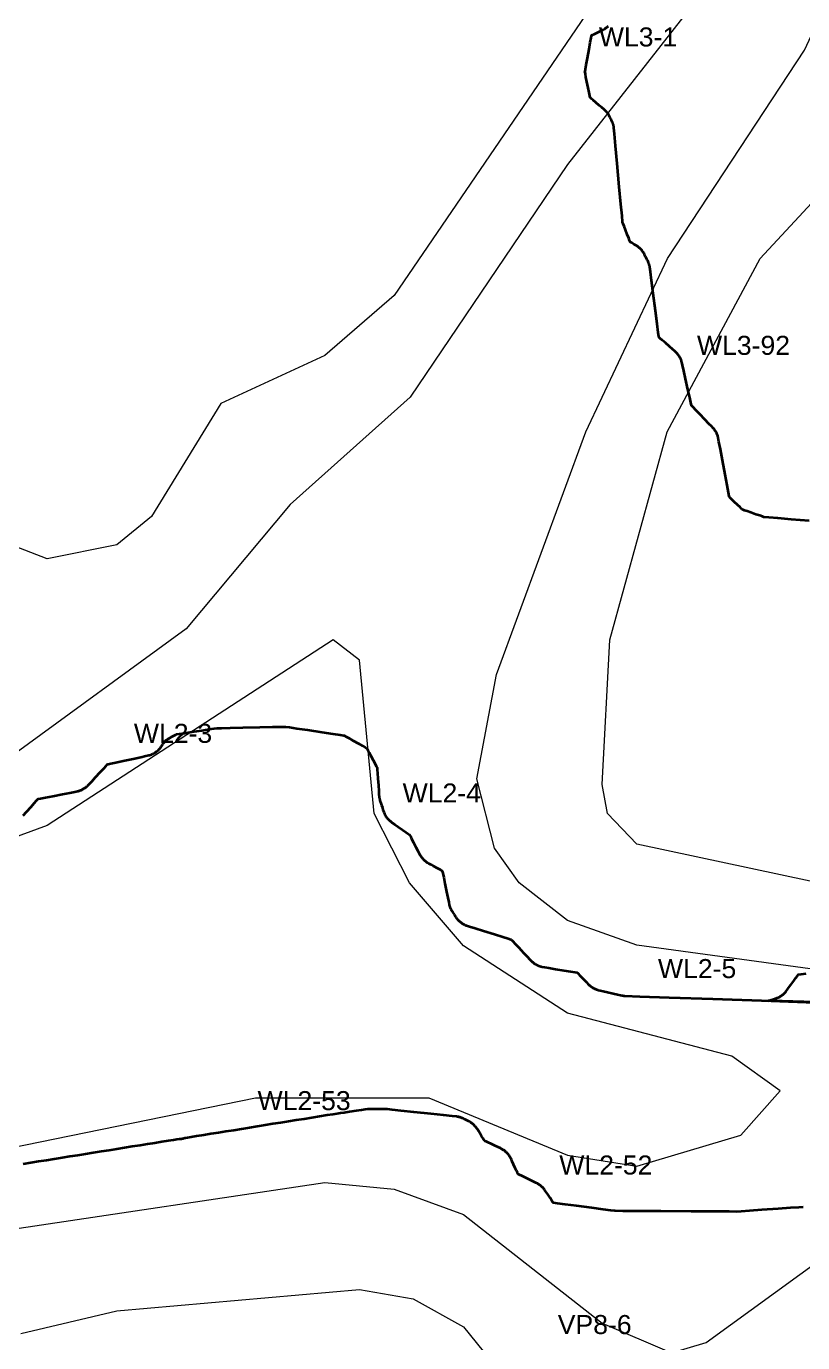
# Model space of a CAD drawing. Extents: x 6810325 to 6812275, y 1878569 to 1880689.
# Drawn here: x 6810898.1 to 6810971.6, y 1879160.1 to 1879284.6 of the extents above; entities that cross this region are included whole.
import ezdxf
from ezdxf.enums import TextEntityAlignment as Align

# ---------------------------------------------------------------- set-up
doc = ezdxf.new("R2010")
doc.units = 21
doc.header["$LTSCALE"] = 10
doc.header["$MEASUREMENT"] = 0
for name, color, linetype, lineweight in [('TOPO-CONTOUR-MINOR', 36, 'CONTINUOUS', 13), ('WETL-FLAG', 2, 'CONTINUOUS', 13), ('WETL-FLAG-ID', 8, 'CONTINUOUS', 13), ('WETL-WETLAND-SWALE', 82, 'CONTINUOUS', 35)]:
    doc.layers.add(name, color=color, linetype=linetype, lineweight=lineweight)
doc.styles.add('LABEL', font='arial.ttf')

msp = doc.modelspace()

# ---------------------------------------------------------------- linework, layer by layer
at = {"layer": 'TOPO-CONTOUR-MINOR'}
for points, elevation in [([(6811168.58, 1879190.47), (6811126.49, 1879198.19), (6811096.97, 1879200.76), (6811083.84, 1879200.47), (6811070.72, 1879202.59), (6811054.31, 1879199.72), (6811047.75, 1879199.94), (6811024.79, 1879209.35), (6811018.23, 1879207.99), (6811011.66, 1879203.16), (6811005.1, 1879200.2), (6810998.54, 1879201.21), (6810988.7, 1879207.57), (6810972.29, 1879203.76), (6810955.89, 1879207.25), (6810953.11, 1879210.16), (6810952.61, 1879212.89), (6810953.32, 1879226.56), (6810958.76, 1879246.25), (6810967.54, 1879262.65), (6810979.76, 1879275.78), (6810999.87, 1879315.15)], 193), ([(6810959.17, 1879297.62), (6810932.92, 1879259.15), (6810926.36, 1879253.48), (6810916.52, 1879248.93), (6810909.96, 1879238.24), (6810906.68, 1879235.56), (6810900.12, 1879234.24), (6810894.46, 1879236.41)], 193), ([(6810965.73, 1879292.47), (6810949.33, 1879271.53), (6810934.44, 1879249.53), (6810923.08, 1879239.38), (6810913.24, 1879227.61), (6810896.83, 1879215.64)], 192), ([(6811058.65, 1879187.19), (6811028.07, 1879196.57), (6811021.51, 1879196.67), (6811008.38, 1879192.74), (6811001.82, 1879192.19), (6810985.42, 1879195.11), (6810972.29, 1879195.45), (6810955.89, 1879197.69), (6810949.33, 1879200.03), (6810944.75, 1879203.6), (6810942.41, 1879206.88), (6810940.74, 1879213.44), (6810942.6, 1879223.28), (6810951.05, 1879246.25), (6810958.79, 1879262.65), (6810971.74, 1879282.34), (6810975.57, 1879290.56)], 192), ([(6810893.55, 1879177.88), (6810919.8, 1879183.25), (6810936.2, 1879183.27), (6810949.33, 1879177.83), (6810955.89, 1879176.79), (6810965.73, 1879179.73), (6810969.44, 1879183.91), (6810964.87, 1879187.19), (6810949.33, 1879191.25), (6810939.49, 1879197.64), (6810934.37, 1879203.6), (6810931.03, 1879210.16), (6810929.64, 1879224.66), (6810927.15, 1879226.56), (6810900.12, 1879209.01), (6810893.55, 1879206.63)], 191), ([(6810896.83, 1879170.84), (6810926.36, 1879175.24), (6810932.92, 1879174.63), (6810939.49, 1879172.23), (6810952.61, 1879161.95), (6810959.17, 1879159.12), (6810962.45, 1879160.12), (6810975.57, 1879169.63), (6810985.42, 1879173.79), (6811021.51, 1879181.8), (6811048.15, 1879183.91)], 192), ([(6810897.61, 1879160.95), (6810906.68, 1879163.1), (6810929.64, 1879165.12), (6810934.73, 1879164.23), (6810939.49, 1879161.59), (6810945.33, 1879154.38), (6810952.61, 1879134.84), (6810955.89, 1879131.26), (6810959.17, 1879132.32), (6810968.64, 1879151.1), (6810973.48, 1879157.67), (6810978.86, 1879162.28), (6810988.7, 1879166.6), (6811021.51, 1879172.95), (6811047.75, 1879174.15), (6811064.16, 1879173.41), (6811083.84, 1879171.41), (6811103.53, 1879166.81), (6811126.49, 1879163.99), (6811139.62, 1879164.02), (6811159.3, 1879167.04)], 193)]:
    msp.add_lwpolyline(points, dxfattribs=dict(at, elevation=elevation))
at = {"layer": 'WETL-FLAG'}
for p in [(6810951.09, 1879280.96), (6810960.37, 1879251.79), (6810907.11, 1879215.09), (6810932.53, 1879209.45), (6810956.68, 1879192.84), (6810918.81, 1879180.35), (6810947.35, 1879174.26)]:
    msp.add_point(p, dxfattribs=at)
at = {"layer": 'WETL-WETLAND-SWALE'}
for points in [[(6810972.18, 1879237.83), (6810970.49, 1879237.97), (6810969.22, 1879238.07), (6810968.37, 1879238.15), (6810967.94, 1879238.18), (6810967.93, 1879238.18), (6810967.92, 1879238.18), (6810967.91, 1879238.19), (6810967.9, 1879238.19), (6810967.89, 1879238.19), (6810967.76, 1879238.24), (6810967.51, 1879238.32), (6810967.15, 1879238.44), (6810966.67, 1879238.61), (6810966.31, 1879238.73), (6810966.06, 1879238.82), (6810965.93, 1879238.86), (6810965.92, 1879238.87), (6810965.91, 1879238.87), (6810965.9, 1879238.88), (6810965.89, 1879238.89), (6810965.88, 1879238.9), (6810965.79, 1879238.98), (6810965.64, 1879239.13), (6810965.41, 1879239.35), (6810965.1, 1879239.64), (6810964.87, 1879239.86), (6810964.72, 1879240.01), (6810964.63, 1879240.09), (6810964.62, 1879240.1), (6810964.62, 1879240.11), (6810964.61, 1879240.12), (6810964.61, 1879240.14), (6810964.6, 1879240.15), (6810964.54, 1879240.5), (6810964.41, 1879241.19), (6810964.22, 1879242.21), (6810963.97, 1879243.57), (6810963.78, 1879244.6), (6810963.65, 1879245.31), (6810963.58, 1879245.68), (6810963.57, 1879245.73), (6810963.55, 1879245.78), (6810963.54, 1879245.83), (6810963.53, 1879245.87), (6810963.51, 1879245.92), (6810963.49, 1879245.96), (6810963.48, 1879246.01), (6810963.46, 1879246.05), (6810963.44, 1879246.1), (6810963.42, 1879246.14), (6810963.39, 1879246.19), (6810963.37, 1879246.23), (6810963.35, 1879246.27), (6810963.32, 1879246.31), (6810963.29, 1879246.35), (6810963.27, 1879246.39), (6810963.24, 1879246.43), (6810963.21, 1879246.47), (6810963.18, 1879246.51), (6810963.15, 1879246.55), (6810963.11, 1879246.59), (6810962.97, 1879246.74), (6810962.7, 1879247.02), (6810962.32, 1879247.41), (6810961.83, 1879247.92), (6810961.45, 1879248.31), (6810961.2, 1879248.57), (6810961.07, 1879248.71), (6810961.06, 1879248.71), (6810961.06, 1879248.72), (6810961.05, 1879248.73), (6810961.05, 1879248.74), (6810961.04, 1879248.75), (6810960.99, 1879249.01), (6810960.88, 1879249.51), (6810960.71, 1879250.26), (6810960.49, 1879251.26), (6810960.32, 1879252.02), (6810960.2, 1879252.54), (6810960.14, 1879252.83), (6810960.12, 1879252.88), (6810960.11, 1879252.93), (6810960.09, 1879252.98), (6810960.07, 1879253.03), (6810960.06, 1879253.07), (6810960.04, 1879253.12), (6810960.01, 1879253.17), (6810959.99, 1879253.22), (6810959.97, 1879253.26), (6810959.94, 1879253.31), (6810959.91, 1879253.35), (6810959.89, 1879253.4), (6810959.86, 1879253.44), (6810959.83, 1879253.49), (6810959.8, 1879253.53), (6810959.76, 1879253.57), (6810959.73, 1879253.61), (6810959.7, 1879253.65), (6810959.66, 1879253.69), (6810959.62, 1879253.72), (6810959.59, 1879253.76), (6810959.46, 1879253.87), (6810959.25, 1879254.06), (6810958.96, 1879254.32), (6810958.58, 1879254.66), (6810958.29, 1879254.91), (6810958.09, 1879255.09), (6810957.99, 1879255.18), (6810957.98, 1879255.19), (6810957.98, 1879255.2), (6810957.97, 1879255.21), (6810957.97, 1879255.22), (6810957.96, 1879255.23), (6810957.91, 1879255.65), (6810957.8, 1879256.47), (6810957.65, 1879257.69), (6810957.44, 1879259.32), (6810957.28, 1879260.55), (6810957.17, 1879261.38), (6810957.11, 1879261.82), (6810957.1, 1879261.87), (6810957.1, 1879261.91), (6810957.09, 1879261.95), (6810957.08, 1879261.99), (6810957.06, 1879262.03), (6810957.05, 1879262.07), (6810957.04, 1879262.12), (6810957.03, 1879262.16), (6810957.01, 1879262.2), (6810957, 1879262.24), (6810956.98, 1879262.28), (6810956.96, 1879262.32), (6810956.95, 1879262.36), (6810956.91, 1879262.43), (6810956.86, 1879262.52), (6810956.8, 1879262.65), (6810956.71, 1879262.81), (6810956.65, 1879262.94), (6810956.59, 1879263.04), (6810956.56, 1879263.11), (6810956.53, 1879263.15), (6810956.51, 1879263.2), (6810956.48, 1879263.23), (6810956.46, 1879263.27), (6810956.43, 1879263.31), (6810956.4, 1879263.35), (6810956.37, 1879263.39), (6810956.34, 1879263.42), (6810956.31, 1879263.46), (6810956.28, 1879263.49), (6810956.25, 1879263.53), (6810956.22, 1879263.56), (6810956.18, 1879263.6), (6810956.15, 1879263.63), (6810956.11, 1879263.66), (6810956.08, 1879263.69), (6810956.04, 1879263.72), (6810956, 1879263.75), (6810955.96, 1879263.77), (6810955.92, 1879263.8), (6810955.88, 1879263.83), (6810955.82, 1879263.87), (6810955.74, 1879263.92), (6810955.63, 1879263.98), (6810955.5, 1879264.06), (6810955.4, 1879264.12), (6810955.33, 1879264.16), (6810955.29, 1879264.18), (6810955.28, 1879264.19), (6810955.27, 1879264.2), (6810955.26, 1879264.2), (6810955.26, 1879264.21), (6810955.25, 1879264.22), (6810955.2, 1879264.35), (6810955.11, 1879264.58), (6810954.98, 1879264.91), (6810954.81, 1879265.36), (6810954.68, 1879265.7), (6810954.59, 1879265.93), (6810954.54, 1879266.05), (6810954.54, 1879266.07), (6810954.53, 1879266.08), (6810954.53, 1879266.09), (6810954.53, 1879266.1), (6810954.53, 1879266.11), (6810954.48, 1879266.67), (6810954.37, 1879267.78), (6810954.22, 1879269.43), (6810954.02, 1879271.64), (6810953.87, 1879273.3), (6810953.76, 1879274.43), (6810953.71, 1879275.01), (6810953.7, 1879275.06), (6810953.69, 1879275.1), (6810953.69, 1879275.15), (6810953.68, 1879275.19), (6810953.67, 1879275.24), (6810953.66, 1879275.28), (6810953.64, 1879275.33), (6810953.63, 1879275.37), (6810953.62, 1879275.41), (6810953.6, 1879275.46), (6810953.58, 1879275.5), (6810953.57, 1879275.54), (6810953.55, 1879275.58), (6810953.52, 1879275.64), (6810953.49, 1879275.71), (6810953.44, 1879275.81), (6810953.39, 1879275.91), (6810953.34, 1879276), (6810953.3, 1879276.08), (6810953.27, 1879276.14), (6810953.25, 1879276.19), (6810953.22, 1879276.23), (6810953.19, 1879276.27), (6810953.17, 1879276.32), (6810953.14, 1879276.36), (6810953.11, 1879276.4), (6810953.07, 1879276.44), (6810953.04, 1879276.48), (6810953.01, 1879276.52), (6810952.97, 1879276.56), (6810952.94, 1879276.59), (6810952.9, 1879276.63), (6810952.86, 1879276.66), (6810952.76, 1879276.76), (6810952.57, 1879276.92), (6810952.32, 1879277.13), (6810952, 1879277.41), (6810951.75, 1879277.62), (6810951.58, 1879277.76), (6810951.49, 1879277.83), (6810951.49, 1879277.84), (6810951.48, 1879277.85), (6810951.47, 1879277.86), (6810951.47, 1879277.87), (6810951.47, 1879277.88), (6810951.43, 1879278.03), (6810951.37, 1879278.33), (6810951.28, 1879278.78), (6810951.16, 1879279.36), (6810951.07, 1879279.8), (6810951.01, 1879280.1), (6810950.98, 1879280.26), (6810950.97, 1879280.27), (6810950.97, 1879280.28), (6810950.97, 1879280.29), (6810950.97, 1879280.3), (6810950.98, 1879280.32), (6810951.02, 1879280.54), (6810951.09, 1879280.96), (6810951.21, 1879281.6), (6810951.36, 1879282.44), (6810951.48, 1879283.08), (6810951.55, 1879283.51), (6810951.59, 1879283.73), (6810951.6, 1879283.74), (6810951.6, 1879283.75), (6810951.61, 1879283.76), (6810951.62, 1879283.76), (6810951.63, 1879283.77), (6810951.7, 1879283.8), (6810951.83, 1879283.87), (6810952.02, 1879283.96), (6810952.28, 1879284.08), (6810952.48, 1879284.18), (6810952.63, 1879284.25), (6810952.73, 1879284.3), (6810952.77, 1879284.32), (6810952.81, 1879284.35), (6810952.85, 1879284.37), (6810952.89, 1879284.4), (6810952.93, 1879284.42), (6810952.97, 1879284.45), (6810953.01, 1879284.48), (6810953.04, 1879284.51), (6810953.08, 1879284.54), (6810953.12, 1879284.57), (6810953.15, 1879284.6), (6810953.19, 1879284.63)], [(6810897.85, 1879209.96), (6810898.16, 1879210.32), (6810898.58, 1879210.78), (6810898.89, 1879211.13), (6810899.1, 1879211.37), (6810899.21, 1879211.49), (6810899.21, 1879211.5), (6810899.22, 1879211.51), (6810899.23, 1879211.51), (6810899.24, 1879211.52), (6810899.25, 1879211.52), (6810899.49, 1879211.56), (6810899.95, 1879211.66), (6810900.64, 1879211.79), (6810901.55, 1879211.97), (6810902.24, 1879212.11), (6810902.72, 1879212.2), (6810902.99, 1879212.26), (6810903.04, 1879212.27), (6810903.09, 1879212.29), (6810903.14, 1879212.3), (6810903.19, 1879212.32), (6810903.24, 1879212.34), (6810903.29, 1879212.35), (6810903.33, 1879212.37), (6810903.38, 1879212.4), (6810903.43, 1879212.42), (6810903.47, 1879212.44), (6810903.52, 1879212.47), (6810903.57, 1879212.5), (6810903.61, 1879212.52), (6810903.65, 1879212.55), (6810903.7, 1879212.58), (6810903.74, 1879212.61), (6810903.78, 1879212.64), (6810903.82, 1879212.68), (6810903.86, 1879212.71), (6810903.9, 1879212.75), (6810903.93, 1879212.78), (6810904.08, 1879212.93), (6810904.32, 1879213.19), (6810904.67, 1879213.57), (6810905.12, 1879214.05), (6810905.47, 1879214.42), (6810905.7, 1879214.67), (6810905.82, 1879214.8), (6810905.83, 1879214.81), (6810905.84, 1879214.81), (6810905.85, 1879214.82), (6810905.86, 1879214.82), (6810905.87, 1879214.83), (6810906.12, 1879214.88), (6810906.59, 1879214.98), (6810907.3, 1879215.13), (6810908.24, 1879215.33), (6810908.96, 1879215.48), (6810909.45, 1879215.59), (6810909.72, 1879215.65), (6810909.76, 1879215.66), (6810909.81, 1879215.68), (6810909.86, 1879215.69), (6810909.9, 1879215.71), (6810909.95, 1879215.72), (6810909.99, 1879215.74), (6810910.03, 1879215.76), (6810910.08, 1879215.78), (6810910.12, 1879215.8), (6810910.16, 1879215.82), (6810910.21, 1879215.84), (6810910.25, 1879215.87), (6810910.29, 1879215.89), (6810910.33, 1879215.92), (6810910.37, 1879215.94), (6810910.41, 1879215.97), (6810910.45, 1879216), (6810910.48, 1879216.03), (6810910.52, 1879216.06), (6810910.56, 1879216.09), (6810910.59, 1879216.12), (6810910.63, 1879216.16), (6810910.66, 1879216.19), (6810910.69, 1879216.23), (6810910.73, 1879216.26), (6810910.76, 1879216.3), (6810910.79, 1879216.33), (6810910.82, 1879216.37), (6810910.85, 1879216.41), (6810910.89, 1879216.47), (6810910.95, 1879216.56), (6810911.03, 1879216.67), (6810911.12, 1879216.8), (6810911.19, 1879216.91), (6810911.24, 1879216.98), (6810911.26, 1879217.02), (6810911.27, 1879217.03), (6810911.28, 1879217.04), (6810911.29, 1879217.05), (6810911.3, 1879217.05), (6810911.31, 1879217.06), (6810911.37, 1879217.1), (6810911.5, 1879217.17), (6810911.69, 1879217.28), (6810911.94, 1879217.42), (6810912.13, 1879217.53), (6810912.25, 1879217.6), (6810912.32, 1879217.64), (6810912.33, 1879217.65), (6810912.35, 1879217.65), (6810912.36, 1879217.65), (6810912.37, 1879217.66), (6810912.38, 1879217.66), (6810912.62, 1879217.69), (6810913.09, 1879217.76), (6810913.79, 1879217.87), (6810914.72, 1879218), (6810915.42, 1879218.11), (6810915.9, 1879218.18), (6810916.15, 1879218.21), (6810916.19, 1879218.22), (6810916.61, 1879218.23), (6810917.42, 1879218.25), (6810918.62, 1879218.27), (6810920.22, 1879218.31), (6810921.41, 1879218.33), (6810922.22, 1879218.35), (6810922.62, 1879218.36), (6810922.63, 1879218.36), (6810922.64, 1879218.36), (6810922.65, 1879218.36), (6810922.66, 1879218.36), (6810922.68, 1879218.36), (6810923.02, 1879218.3), (6810923.71, 1879218.2), (6810924.74, 1879218.05), (6810926.1, 1879217.85), (6810927.12, 1879217.69), (6810927.81, 1879217.59), (6810928.16, 1879217.54), (6810928.17, 1879217.53), (6810928.18, 1879217.53), (6810928.19, 1879217.53), (6810928.2, 1879217.52), (6810928.21, 1879217.52), (6810928.35, 1879217.44), (6810928.62, 1879217.29), (6810929.01, 1879217.06), (6810929.54, 1879216.76), (6810929.93, 1879216.54), (6810930.2, 1879216.38), (6810930.33, 1879216.31), (6810930.34, 1879216.3), (6810930.35, 1879216.29), (6810930.36, 1879216.28), (6810930.37, 1879216.27), (6810930.37, 1879216.26), (6810930.43, 1879216.15), (6810930.55, 1879215.93), (6810930.72, 1879215.61), (6810930.95, 1879215.18), (6810931.12, 1879214.86), (6810931.24, 1879214.64), (6810931.3, 1879214.53), (6810931.3, 1879214.51), (6810931.31, 1879214.5), (6810931.31, 1879214.49), (6810931.31, 1879214.48), (6810931.32, 1879214.46), (6810931.33, 1879214.29), (6810931.35, 1879213.95), (6810931.39, 1879213.46), (6810931.43, 1879212.8), (6810931.47, 1879212.29), (6810931.49, 1879211.94), (6810931.51, 1879211.75), (6810931.51, 1879211.7), (6810931.52, 1879211.66), (6810931.52, 1879211.62), (6810931.53, 1879211.58), (6810931.54, 1879211.54), (6810931.55, 1879211.49), (6810931.56, 1879211.45), (6810931.57, 1879211.41), (6810931.58, 1879211.37), (6810931.61, 1879211.28), (6810931.66, 1879211.14), (6810931.72, 1879210.94), (6810931.81, 1879210.7), (6810931.87, 1879210.5), (6810931.92, 1879210.36), (6810931.96, 1879210.26), (6810931.98, 1879210.21), (6810932, 1879210.16), (6810932.02, 1879210.11), (6810932.04, 1879210.06), (6810932.07, 1879210.02), (6810932.09, 1879209.97), (6810932.12, 1879209.93), (6810932.15, 1879209.88), (6810932.18, 1879209.84), (6810932.21, 1879209.79), (6810932.24, 1879209.75), (6810932.27, 1879209.71), (6810932.31, 1879209.67), (6810932.34, 1879209.63), (6810932.38, 1879209.59), (6810932.42, 1879209.55), (6810932.45, 1879209.52), (6810932.49, 1879209.48), (6810932.53, 1879209.45), (6810932.57, 1879209.41), (6810932.62, 1879209.38), (6810932.75, 1879209.28), (6810932.98, 1879209.12), (6810933.3, 1879208.9), (6810933.72, 1879208.61), (6810934.03, 1879208.39), (6810934.24, 1879208.24), (6810934.36, 1879208.16), (6810934.36, 1879208.15), (6810934.37, 1879208.14), (6810934.38, 1879208.14), (6810934.39, 1879208.13), (6810934.39, 1879208.12), (6810934.46, 1879207.99), (6810934.58, 1879207.76), (6810934.76, 1879207.42), (6810934.99, 1879206.97), (6810935.17, 1879206.62), (6810935.3, 1879206.37), (6810935.38, 1879206.22), (6810935.41, 1879206.18), (6810935.43, 1879206.14), (6810935.46, 1879206.1), (6810935.49, 1879206.06), (6810935.51, 1879206.02), (6810935.54, 1879205.98), (6810935.57, 1879205.94), (6810935.61, 1879205.91), (6810935.64, 1879205.87), (6810935.67, 1879205.83), (6810935.7, 1879205.8), (6810935.74, 1879205.76), (6810935.78, 1879205.73), (6810935.81, 1879205.7), (6810935.85, 1879205.67), (6810935.89, 1879205.64), (6810935.93, 1879205.61), (6810935.96, 1879205.58), (6810936, 1879205.55), (6810936.05, 1879205.52), (6810936.09, 1879205.5), (6810936.2, 1879205.43), (6810936.38, 1879205.33), (6810936.63, 1879205.19), (6810936.95, 1879205.01), (6810937.2, 1879204.88), (6810937.36, 1879204.78), (6810937.45, 1879204.73), (6810937.46, 1879204.73), (6810937.47, 1879204.72), (6810937.48, 1879204.71), (6810937.48, 1879204.7), (6810937.48, 1879204.69), (6810937.53, 1879204.49), (6810937.61, 1879204.1), (6810937.72, 1879203.52), (6810937.88, 1879202.75), (6810938, 1879202.16), (6810938.09, 1879201.75), (6810938.13, 1879201.52), (6810938.14, 1879201.48), (6810938.16, 1879201.43), (6810938.17, 1879201.39), (6810938.18, 1879201.35), (6810938.2, 1879201.3), (6810938.22, 1879201.26), (6810938.23, 1879201.21), (6810938.25, 1879201.17), (6810938.27, 1879201.13), (6810938.29, 1879201.09), (6810938.31, 1879201.05), (6810938.34, 1879201.01), (6810938.36, 1879200.97), (6810938.4, 1879200.9), (6810938.46, 1879200.81), (6810938.53, 1879200.7), (6810938.62, 1879200.56), (6810938.7, 1879200.44), (6810938.75, 1879200.35), (6810938.8, 1879200.29), (6810938.83, 1879200.25), (6810938.86, 1879200.21), (6810938.89, 1879200.17), (6810938.92, 1879200.13), (6810938.95, 1879200.09), (6810938.99, 1879200.06), (6810939.02, 1879200.02), (6810939.06, 1879199.99), (6810939.09, 1879199.95), (6810939.13, 1879199.92), (6810939.17, 1879199.89), (6810939.21, 1879199.86), (6810939.25, 1879199.83), (6810939.29, 1879199.8), (6810939.33, 1879199.77), (6810939.37, 1879199.74), (6810939.41, 1879199.72), (6810939.45, 1879199.69), (6810939.5, 1879199.67), (6810939.54, 1879199.65), (6810939.59, 1879199.63), (6810939.63, 1879199.61), (6810939.68, 1879199.59), (6810939.72, 1879199.57), (6810939.77, 1879199.55), (6810940.06, 1879199.46), (6810940.6, 1879199.29), (6810941.38, 1879199.05), (6810942.41, 1879198.72), (6810943.19, 1879198.48), (6810943.71, 1879198.32), (6810943.97, 1879198.24), (6810943.99, 1879198.23), (6810944, 1879198.23), (6810944.01, 1879198.22), (6810944.02, 1879198.21), (6810944.03, 1879198.2), (6810944.15, 1879198.08), (6810944.38, 1879197.83), (6810944.72, 1879197.47), (6810945.17, 1879196.98), (6810945.51, 1879196.61), (6810945.75, 1879196.35), (6810945.89, 1879196.21), (6810945.92, 1879196.17), (6810945.96, 1879196.14), (6810945.99, 1879196.11), (6810946.03, 1879196.08), (6810946.07, 1879196.05), (6810946.1, 1879196.02), (6810946.14, 1879195.99), (6810946.18, 1879195.97), (6810946.22, 1879195.94), (6810946.26, 1879195.92), (6810946.3, 1879195.89), (6810946.34, 1879195.87), (6810946.38, 1879195.85), (6810946.42, 1879195.82), (6810946.46, 1879195.8), (6810946.51, 1879195.79), (6810946.55, 1879195.77), (6810946.59, 1879195.75), (6810946.64, 1879195.73), (6810946.68, 1879195.72), (6810946.73, 1879195.7), (6810946.77, 1879195.69), (6810946.82, 1879195.68), (6810946.86, 1879195.67), (6810946.91, 1879195.66), (6810947.14, 1879195.62), (6810947.57, 1879195.55), (6810948.19, 1879195.44), (6810948.99, 1879195.31), (6810949.6, 1879195.21), (6810950.01, 1879195.14), (6810950.22, 1879195.1), (6810950.23, 1879195.1), (6810950.24, 1879195.1), (6810950.25, 1879195.09), (6810950.26, 1879195.09), (6810950.27, 1879195.08), (6810950.34, 1879195.01), (6810950.47, 1879194.87), (6810950.66, 1879194.67), (6810950.91, 1879194.4), (6810951.11, 1879194.19), (6810951.26, 1879194.04), (6810951.35, 1879193.95), (6810951.38, 1879193.92), (6810951.42, 1879193.89), (6810951.46, 1879193.85), (6810951.49, 1879193.82), (6810951.53, 1879193.79), (6810951.57, 1879193.76), (6810951.61, 1879193.74), (6810951.65, 1879193.71), (6810951.69, 1879193.68), (6810951.73, 1879193.66), (6810951.78, 1879193.63), (6810951.82, 1879193.61), (6810951.86, 1879193.59), (6810951.91, 1879193.57), (6810951.95, 1879193.55), (6810952, 1879193.53), (6810952.04, 1879193.51), (6810952.09, 1879193.5), (6810952.13, 1879193.48), (6810952.18, 1879193.47), (6810952.23, 1879193.45), (6810952.4, 1879193.41), (6810952.69, 1879193.35), (6810953.1, 1879193.25), (6810953.63, 1879193.13), (6810954.04, 1879193.04), (6810954.33, 1879192.97), (6810954.5, 1879192.94), (6810954.55, 1879192.93), (6810954.59, 1879192.92), (6810954.64, 1879192.91), (6810954.69, 1879192.91), (6810954.73, 1879192.91), (6810956.15, 1879192.85), (6810958.93, 1879192.76), (6810963.07, 1879192.61), (6810968.59, 1879192.42), (6810972.73, 1879192.28)], [(6810972.73, 1879192.29), (6810968.59, 1879192.43), (6810968.29, 1879192.44), (6810968.35, 1879192.46), (6810968.6, 1879192.53), (6810968.8, 1879192.59), (6810968.95, 1879192.64), (6810969.05, 1879192.67), (6810969.09, 1879192.68), (6810969.14, 1879192.7), (6810969.18, 1879192.71), (6810969.23, 1879192.73), (6810969.27, 1879192.75), (6810969.31, 1879192.77), (6810969.35, 1879192.79), (6810969.4, 1879192.82), (6810969.44, 1879192.84), (6810969.48, 1879192.87), (6810969.52, 1879192.89), (6810969.56, 1879192.92), (6810969.6, 1879192.94), (6810969.63, 1879192.97), (6810969.67, 1879193), (6810969.71, 1879193.03), (6810969.75, 1879193.06), (6810969.78, 1879193.09), (6810969.81, 1879193.13), (6810969.85, 1879193.16), (6810969.88, 1879193.19), (6810969.91, 1879193.23), (6810969.95, 1879193.26), (6810969.98, 1879193.3), (6810970.01, 1879193.34), (6810970.09, 1879193.46), (6810970.24, 1879193.66), (6810970.45, 1879193.95), (6810970.72, 1879194.33), (6810970.93, 1879194.61), (6810971.07, 1879194.8), (6810971.14, 1879194.9), (6810971.15, 1879194.91), (6810971.15, 1879194.92), (6810971.16, 1879194.92), (6810971.17, 1879194.92), (6810971.18, 1879194.93), (6810971.43, 1879194.95), (6810971.91, 1879195.01)], [(6810971.6, 1879172.92), (6810971.21, 1879172.89), (6810970.43, 1879172.84), (6810969.26, 1879172.76), (6810967.71, 1879172.65), (6810966.54, 1879172.57), (6810965.75, 1879172.51), (6810965.35, 1879172.48), (6810965.33, 1879172.48), (6810964.6, 1879172.49), (6810963.16, 1879172.5), (6810961.02, 1879172.51), (6810958.16, 1879172.53), (6810956.02, 1879172.54), (6810954.57, 1879172.55), (6810953.84, 1879172.56), (6810953.81, 1879172.56), (6810953.43, 1879172.61), (6810952.69, 1879172.7), (6810951.61, 1879172.84), (6810950.18, 1879173.03), (6810949.1, 1879173.17), (6810948.37, 1879173.26), (6810948.01, 1879173.31), (6810947.99, 1879173.31), (6810947.98, 1879173.31), (6810947.98, 1879173.32), (6810947.97, 1879173.33), (6810947.96, 1879173.34), (6810947.91, 1879173.41), (6810947.81, 1879173.56), (6810947.67, 1879173.78), (6810947.48, 1879174.07), (6810947.33, 1879174.29), (6810947.22, 1879174.46), (6810947.15, 1879174.56), (6810947.12, 1879174.6), (6810947.08, 1879174.64), (6810947.05, 1879174.69), (6810947.02, 1879174.73), (6810946.98, 1879174.77), (6810946.94, 1879174.8), (6810946.9, 1879174.84), (6810946.87, 1879174.88), (6810946.82, 1879174.91), (6810946.78, 1879174.95), (6810946.74, 1879174.98), (6810946.7, 1879175.01), (6810946.66, 1879175.04), (6810946.61, 1879175.07), (6810946.57, 1879175.1), (6810946.52, 1879175.13), (6810946.47, 1879175.15), (6810946.33, 1879175.23), (6810946.09, 1879175.34), (6810945.76, 1879175.51), (6810945.33, 1879175.72), (6810945, 1879175.88), (6810944.78, 1879175.98), (6810944.67, 1879176.04), (6810944.65, 1879176.05), (6810944.65, 1879176.05), (6810944.64, 1879176.06), (6810944.63, 1879176.07), (6810944.63, 1879176.08), (6810944.58, 1879176.18), (6810944.5, 1879176.35), (6810944.38, 1879176.61), (6810944.23, 1879176.96), (6810944.1, 1879177.23), (6810944.01, 1879177.42), (6810943.96, 1879177.54), (6810943.93, 1879177.58), (6810943.91, 1879177.63), (6810943.88, 1879177.67), (6810943.86, 1879177.71), (6810943.83, 1879177.75), (6810943.8, 1879177.8), (6810943.77, 1879177.84), (6810943.74, 1879177.88), (6810943.71, 1879177.92), (6810943.68, 1879177.95), (6810943.64, 1879177.99), (6810943.61, 1879178.03), (6810943.58, 1879178.06), (6810943.54, 1879178.1), (6810943.5, 1879178.13), (6810943.47, 1879178.16), (6810943.43, 1879178.2), (6810943.39, 1879178.23), (6810943.35, 1879178.26), (6810943.31, 1879178.29), (6810943.27, 1879178.31), (6810943.22, 1879178.34), (6810943.18, 1879178.37), (6810943.14, 1879178.39), (6810943.09, 1879178.41), (6810942.97, 1879178.48), (6810942.76, 1879178.58), (6810942.47, 1879178.72), (6810942.09, 1879178.89), (6810941.81, 1879179.03), (6810941.62, 1879179.12), (6810941.51, 1879179.17), (6810941.5, 1879179.17), (6810941.49, 1879179.18), (6810941.49, 1879179.19), (6810941.48, 1879179.2), (6810941.47, 1879179.21), (6810941.42, 1879179.28), (6810941.33, 1879179.42), (6810941.2, 1879179.63), (6810941.03, 1879179.9), (6810940.9, 1879180.12), (6810940.8, 1879180.28), (6810940.73, 1879180.37), (6810940.71, 1879180.41), (6810940.68, 1879180.45), (6810940.65, 1879180.48), (6810940.62, 1879180.52), (6810940.59, 1879180.56), (6810940.56, 1879180.59), (6810940.53, 1879180.62), (6810940.5, 1879180.66), (6810940.47, 1879180.69), (6810940.43, 1879180.72), (6810940.4, 1879180.75), (6810940.36, 1879180.78), (6810940.33, 1879180.81), (6810940.29, 1879180.84), (6810940.26, 1879180.87), (6810940.22, 1879180.89), (6810940.18, 1879180.92), (6810940.14, 1879180.95), (6810940.1, 1879180.97), (6810940.06, 1879180.99), (6810940.02, 1879181.01), (6810939.96, 1879181.05), (6810939.88, 1879181.09), (6810939.77, 1879181.14), (6810939.64, 1879181.2), (6810939.54, 1879181.25), (6810939.46, 1879181.29), (6810939.39, 1879181.32), (6810939.35, 1879181.34), (6810939.31, 1879181.36), (6810939.27, 1879181.37), (6810939.23, 1879181.39), (6810939.19, 1879181.4), (6810939.15, 1879181.41), (6810939.11, 1879181.43), (6810939.06, 1879181.44), (6810939.02, 1879181.45), (6810938.98, 1879181.46), (6810938.93, 1879181.47), (6810938.89, 1879181.47), (6810938.85, 1879181.48), (6810938.42, 1879181.53), (6810937.59, 1879181.61), (6810936.39, 1879181.74), (6810934.79, 1879181.91), (6810933.57, 1879182.04), (6810932.75, 1879182.12), (6810932.31, 1879182.17), (6810932.26, 1879182.17), (6810932.13, 1879182.17), (6810931.91, 1879182.18), (6810931.6, 1879182.18), (6810931.21, 1879182.18), (6810930.91, 1879182.18), (6810930.7, 1879182.18), (6810930.57, 1879182.18), (6810930.53, 1879182.18), (6810930.5, 1879182.18), (6810930.46, 1879182.17), (6810930.42, 1879182.17), (6810930.39, 1879182.17), (6810930.19, 1879182.14), (6810929.85, 1879182.09), (6810929.34, 1879182.02), (6810928.69, 1879181.92), (6810928.19, 1879181.85), (6810927.86, 1879181.8), (6810927.69, 1879181.78), (6810927.68, 1879181.78), (6810927.49, 1879181.75), (6810927.13, 1879181.69), (6810926.58, 1879181.6), (6810925.86, 1879181.49), (6810925.13, 1879181.37), (6810924.4, 1879181.25), (6810923.66, 1879181.13), (6810922.93, 1879181.02), (6810922.19, 1879180.9), (6810921.45, 1879180.78), (6810920.71, 1879180.66), (6810919.97, 1879180.54), (6810919.23, 1879180.42), (6810918.5, 1879180.3), (6810917.76, 1879180.18), (6810917.02, 1879180.07), (6810916.3, 1879179.95), (6810915.59, 1879179.84), (6810914.91, 1879179.73), (6810914.24, 1879179.62), (6810913.73, 1879179.54), (6810913.37, 1879179.48), (6810913.18, 1879179.45), (6810913.14, 1879179.44), (6810913.1, 1879179.43), (6810913.06, 1879179.42), (6810913.02, 1879179.41), (6810912.99, 1879179.4), (6810912.96, 1879179.39), (6810912.94, 1879179.39), (6810912.93, 1879179.38), (6810912.92, 1879179.38), (6810912.92, 1879179.38), (6810912.91, 1879179.38), (6810912.91, 1879179.38), (6810912.89, 1879179.37), (6810912.88, 1879179.37), (6810912.87, 1879179.37), (6810912.86, 1879179.37), (6810912.85, 1879179.37), (6810912.83, 1879179.37), (6810912.82, 1879179.36), (6810912.79, 1879179.36), (6810912.77, 1879179.36), (6810912.73, 1879179.36), (6810912.69, 1879179.36), (6810912.64, 1879179.35), (6810912.58, 1879179.35), (6810912.38, 1879179.32), (6810912.04, 1879179.26), (6810911.56, 1879179.19), (6810910.94, 1879179.09), (6810910.28, 1879178.98), (6810909.61, 1879178.87), (6810908.9, 1879178.76), (6810908.16, 1879178.64), (6810907.42, 1879178.52), (6810906.68, 1879178.4), (6810905.94, 1879178.28), (6810905.2, 1879178.17), (6810904.46, 1879178.05), (6810903.73, 1879177.93), (6810902.99, 1879177.81), (6810902.25, 1879177.69), (6810901.51, 1879177.57), (6810900.77, 1879177.45), (6810900.03, 1879177.33), (6810899.3, 1879177.22), (6810898.56, 1879177.1), (6810897.82, 1879176.98)]]:
    msp.add_lwpolyline(points, dxfattribs=at)

# ---------------------------------------------------------------- texts
at = {"layer": 'WETL-FLAG-ID', "style": 'LABEL'}
for s, p in [('WL3-1', (6810952.29, 1879282.16)), ('WL3-92', (6810961.57, 1879252.99)), ('WL2-3', (6810908.31, 1879216.29)), ('WL2-4', (6810933.73, 1879210.65)), ('WL2-5', (6810957.88, 1879194.04)), ('WL2-53', (6810920.01, 1879181.55)), ('WL2-52', (6810948.55, 1879175.46)), ('VP8-6', (6810948.4, 1879160.37))]:
    msp.add_text(s, height=1.8, dxfattribs=at).set_placement(p, align=Align.BOTTOM_LEFT)

doc.saveas('drawing.dxf')
